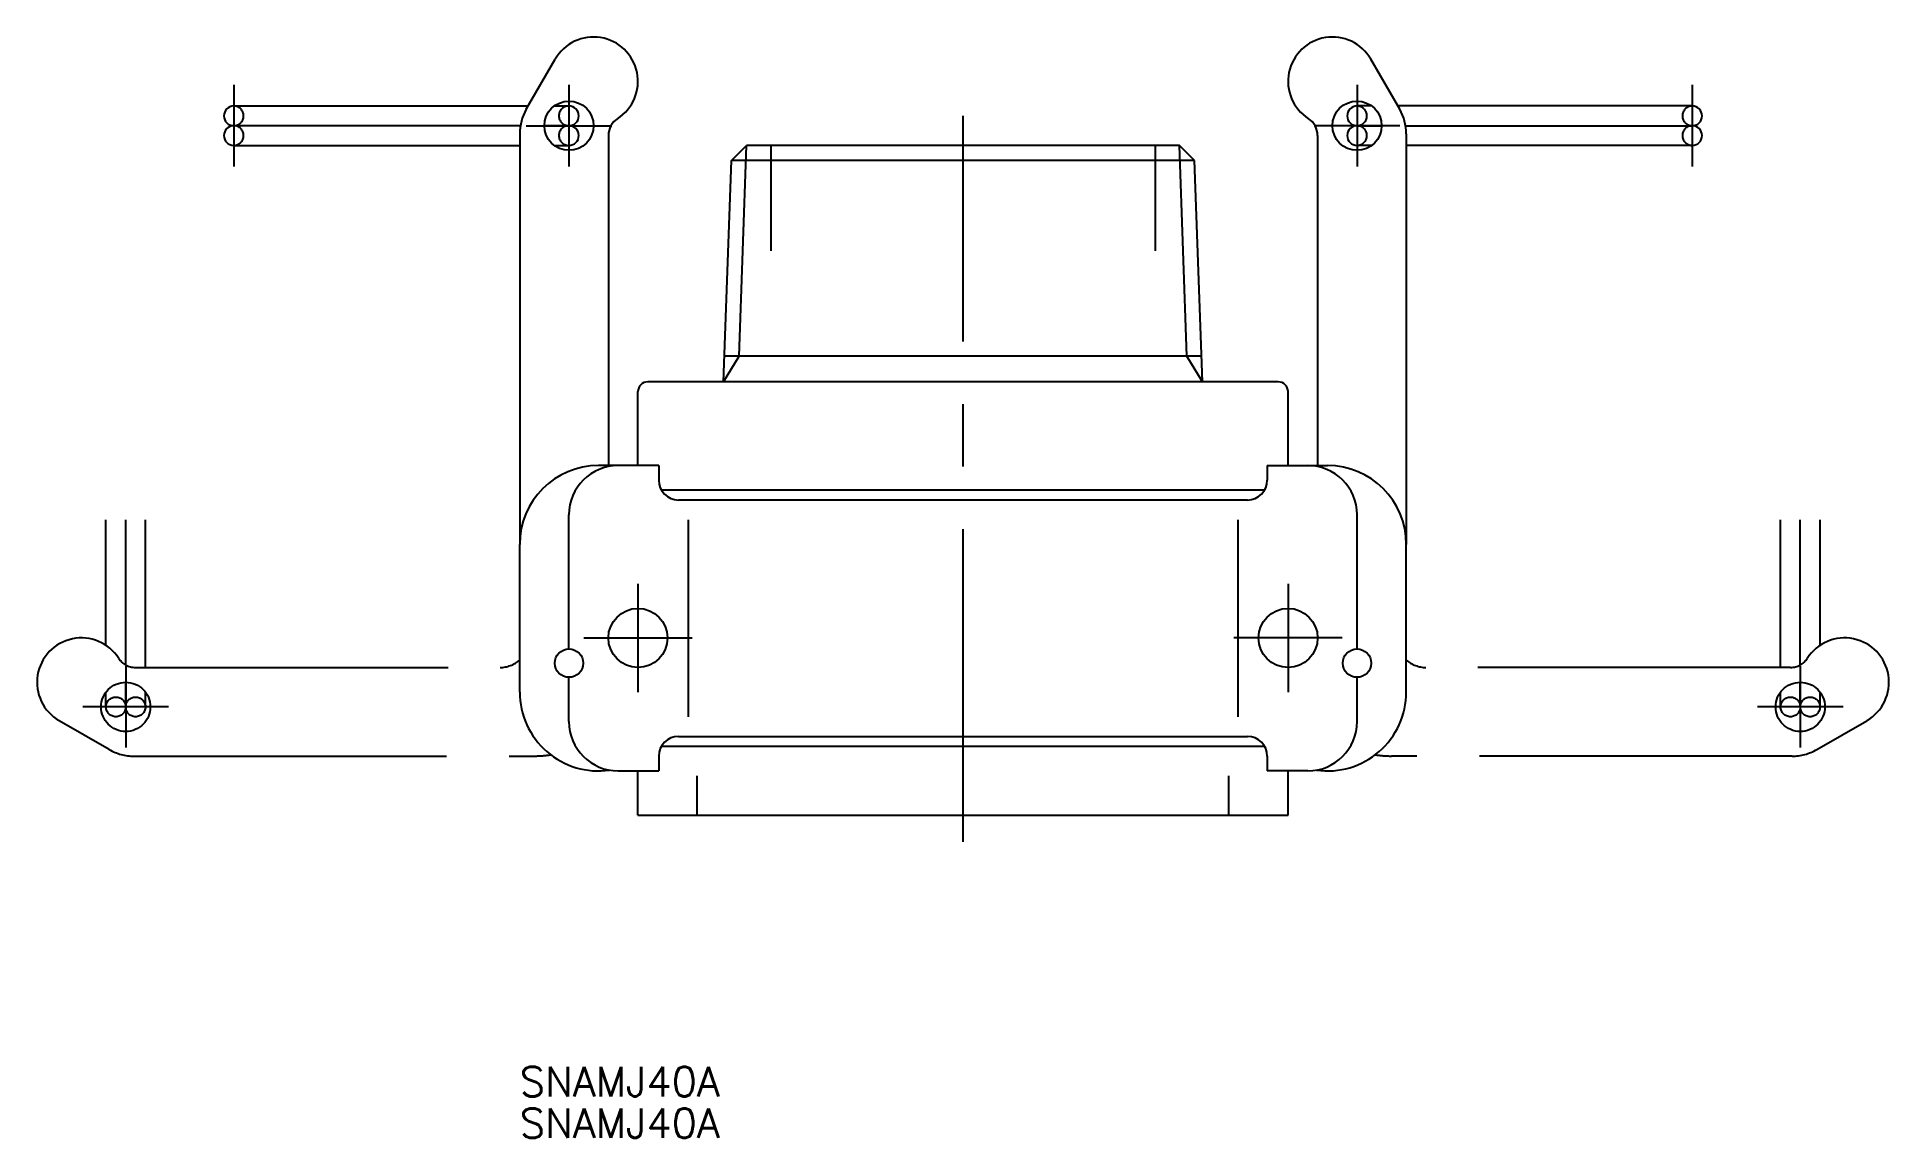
# Model space of a CAD drawing. Extents: x -94 to 94, y -33 to 79.
import ezdxf

# ---------------------------------------------------------------- set-up
doc = ezdxf.new("R2010")
doc.units = 0
for name, pattern in [('CENTER', [50.8, 31.75, -6.35, 6.35, -6.35]), ('DASHED', [19.05, 12.7, -6.35]), ('PHANTOM', [63.5, 31.75, -6.35, 6.35, -6.35, 6.35, -6.35])]:
    doc.linetypes.add(name, pattern=pattern)
doc.layers.get('0').update_dxf_attribs({"linetype": 'CONTINUOUS'})
doc.layers.add('CENTER', color=1, linetype='CENTER')
doc.styles.get("Standard").update_dxf_attribs({"font": 'txt.shx', "height": 3, "bigfont": 'bigfont.shx'})

# ---------------------------------------------------------------- blocks, each defined once
blk = doc.blocks.new('*U8')
at = {"color": 7, "linetype": 'CONTINUOUS'}
blk.add_text('SNAMJ40A', height=3, dxfattribs=at).set_placement((-45, -28.54))
blk = doc.blocks.new('*U9')
at = {"color": 7, "linetype": 'CONTINUOUS'}
blk.add_text('SNAMJ40A', height=3, dxfattribs=at).set_placement((-45, -32.76))

msp = doc.modelspace()

# ---------------------------------------------------------------- linework, layer by layer
at = {"color": 7, "linetype": 'CONTINUOUS'}
for p, q in [((-44.33, 71.67), (-41.4, 76.75)), ((44.33, 71.67), (41.4, 76.75)), ((-74.03, 72), (-44.14, 72)), ((-41.5, 72), (-40, 72)), ((41.5, 72), (40, 72)), ((74.03, 72), (44.14, 72)), ((-44.93, 70), (-74.03, 70)), ((-40.03, 70), (-42.5, 70)), ((40.03, 70), (42.5, 70)), ((44.93, 70), (74.03, 70)), ((-74.03, 68), (-45, 68)), ((-45, 69.17), (-45, 27.5)), ((-41.5, 68), (-40, 68)), ((-36, 69.02), (-36, 35.5)), ((-23.51, 66.47), (-21.98, 68)), ((21.98, 68), (-21.98, 68)), ((23.51, 66.47), (21.98, 68)), ((36, 69.02), (36, 35.5)), ((41.5, 68), (40, 68)), ((45, 69.17), (45, 27.5)), ((74.03, 68), (45, 68)), ((-24.3, 44), (-23.51, 66.47)), ((23.51, 66.47), (-23.51, 66.47)), ((24.3, 44), (23.51, 66.47)), ((24.21, 46.6), (-24.21, 46.6)), ((32, 44), (-32, 44)), ((-33, 35.5), (-33, 43)), ((33, 35.5), (33, 43)), ((-30.89, 35.5), (-37, 35.5)), ((-30.89, 35.5), (-30.89, 34)), ((30.89, 35.5), (30.89, 34)), ((30.89, 35.5), (37, 35.5)), ((30.62, 33), (-30.62, 33)), ((28.89, 32), (-28.89, 32)), ((-40, 16.88), (-40, 30.5)), ((40, 16.88), (40, 30.5)), ((-27.89, 30), (-27.89, 10)), ((27.89, 30), (27.89, 10)), ((-45, 12.5), (-45, 27.5)), ((45, 12.5), (45, 27.5)), ((-40, 9.5), (-40, 14)), ((40, 9.5), (40, 14)), ((-28.89, 8), (28.89, 8)), ((-30.89, 6), (-30.89, 4.5)), ((-30.62, 7), (30.62, 7)), ((30.89, 6), (30.89, 4.5)), ((-35, 4.5), (-30.89, 4.5)), ((-33, 0), (-33, 4.5)), ((35, 4.5), (30.89, 4.5)), ((33, 0), (33, 4.5)), ((-33, 0), (33, 0))]:
    msp.add_line(p, q, dxfattribs=at)
at = {"color": 3, "linetype": 'CONTINUOUS'}
for p, q in [((-22.73, 46.6), (-21.98, 68)), ((22.73, 46.6), (21.98, 68)), ((-24.3, 44), (-22.73, 46.6)), ((24.3, 44), (22.73, 46.6))]:
    msp.add_line(p, q, dxfattribs=at)
at = {"color": 3, "linetype": 'DASHED'}
for p, q in [((-19.5, 68), (-19.5, 57.3)), ((19.5, 68), (19.5, 57.3)), ((-27, 0), (-27, 4)), ((27, 0), (27, 4))]:
    msp.add_line(p, q, dxfattribs=at)
at = {"color": 3, "linetype": 'PHANTOM'}
for p, q in [((-87, 17.24), (-87, 30)), ((-85, 15.26), (-85, 30)), ((-83, 15), (-83, 30)), ((83, 15), (83, 30)), ((85, 15.26), (85, 30)), ((87, 17.24), (87, 30)), ((-85, 15.14), (-85, 6.86)), ((85, 15.14), (85, 6.86)), ((-85, 11), (-85, 13.5)), ((-84.02, 15), (-47, 15)), ((84.02, 15), (47, 15)), ((85, 11), (85, 13.5)), ((-87, 11), (-87, 12.5)), ((-83, 11), (-83, 12.5)), ((83, 11), (83, 12.5)), ((87, 11), (87, 12.5)), ((-86.67, 6.67), (-91.75, 9.6)), ((-80.67, 11), (-89.34, 11)), ((89.34, 11), (80.67, 11)), ((86.67, 6.67), (91.75, 9.6)), ((-84.17, 6), (-43.5, 6)), ((84.17, 6), (43.5, 6))]:
    msp.add_line(p, q, dxfattribs=at)
at = {"color": 7, "linetype": 'CONTINUOUS'}
for centre, radius in [((-40, 70), 2.5), ((40, 70), 2.5), ((-33, 18), 3), ((33, 18), 3), ((-40, 15.44), 1.44), ((40, 15.44), 1.44)]:
    msp.add_circle(centre, radius, dxfattribs=at)
at = {"color": 3, "linetype": 'PHANTOM'}
for centre, radius in [((-85, 11), 2.5), ((85, 11), 2.5), ((-86, 11), 1), ((-84, 11), 1), ((84, 11), 1), ((86, 11), 1)]:
    msp.add_circle(centre, radius, dxfattribs=at)
at = {"color": 7, "linetype": 'CONTINUOUS'}
for centre, radius, start, end in [((-37.5, 74.5), 4.5, 302.579, 150), ((37.5, 74.5), 4.5, 30, 237.421), ((-74.03, 71), 1, 90, 270), ((-40, 69.17), 5, 150, 180), ((-40, 71), 1, 270, 90), ((40, 71), 1, 90, 270), ((40, 69.17), 5, 0, 30), ((74.03, 71), 1, 270, 90), ((-74.03, 69), 1, 90, 270), ((-40, 69), 1, 270, 90), ((-34, 69.02), 2, 122.579, 180), ((34, 69.02), 2, 0, 57.421), ((40, 69), 1, 90, 270), ((74.03, 69), 1, 270, 90), ((-32, 43), 1, 90, 180), ((32, 43), 1, 0, 90), ((-37, 27.5), 8, 90, 180), ((-35, 30.5), 5, 90, 180), ((-28.89, 34), 2, 180, 270), ((28.89, 34), 2, 270, 360), ((35, 30.5), 5, 0, 90), ((37, 27.5), 8, 0, 90), ((-37, 12.5), 8, 180, 278.0312), ((37, 12.5), 8, 261.9688, 0), ((-35, 9.5), 5, 180, 270), ((35, 9.5), 5, 270, 0), ((-28.89, 6), 2, 90, 180), ((28.89, 6), 2, 0, 90)]:
    msp.add_arc(centre, radius, start, end, dxfattribs=at)
at = {"color": 3, "linetype": 'DASHED'}
for centre, start, end in [((-74.03, 71), 270, 90), ((-40.03, 71), 90, 270), ((40, 71), 270, 90), ((74.03, 71), 90, 270), ((-74.03, 69), 270, 90), ((-40.03, 69), 90, 270), ((40, 69), 270, 90), ((74.03, 69), 90, 270)]:
    msp.add_arc(centre, 1, start, end, dxfattribs=at)
at = {"color": 3, "linetype": 'PHANTOM'}
for centre, radius, start, end in [((-89.5, 13.5), 4.5, 32.579, 240), ((89.5, 13.5), 4.5, 300, 147.421), ((-84.02, 17), 2, 212.579, 270), ((-47, 18), 3, 270, 311.8103), ((47, 18), 3, 228.1897, 270), ((84.02, 17), 2, 270, 327.421), ((-84.17, 11), 5, 240, 270), ((-43.86, 21.72), 15.72, 271.3152, 277.402), ((43.86, 21.72), 15.72, 262.598, 268.6848), ((84.17, 11), 5, 270, 300)]:
    msp.add_arc(centre, radius, start, end, dxfattribs=at)
at = {"layer": 'CENTER', "color": 1, "linetype": 'CENTER'}
for p, q in [((-74.03, 74.14), (-74.03, 65.86)), ((-40, 74.14), (-40, 65.86)), ((40, 74.14), (40, 65.86)), ((74.03, 74.14), (74.03, 65.86)), ((-44.34, 70), (-35.66, 70)), ((0, -2.71), (0, 70.99)), ((44.34, 70), (35.66, 70)), ((-33, 23.5), (-33, 12.5)), ((33, 23.5), (33, 12.5)), ((-38.5, 18), (-27.5, 18)), ((38.5, 18), (27.5, 18))]:
    msp.add_line(p, q, dxfattribs=at)

# ---------------------------------------------------------------- block references
at = {"color": 7, "linetype": 'CONTINUOUS'}
for name in ['*U8', '*U9']:
    msp.add_blockref(name, (0, 0), dxfattribs=at)

doc.saveas('drawing.dxf')
